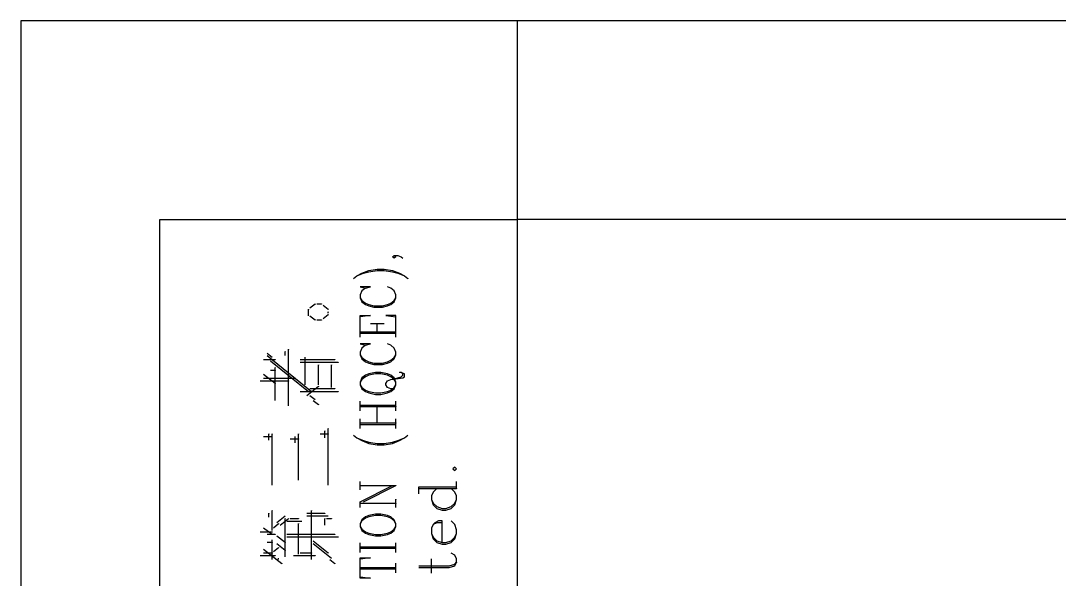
# Model space of a CAD drawing. Header units: inches. Extents: x 8 to 1207, y 9 to 860.
# Drawn here: x 12.7 to 65, y 827.2 to 855.3 of the extents above; entities that cross this region are included whole.
import ezdxf

# ---------------------------------------------------------------- set-up
doc = ezdxf.new("R2010")
doc.units = ezdxf.units.IN
doc.header["$MEASUREMENT"] = 0
doc.layers.add('L2008-A', color=1, linetype='Continuous')

msp = doc.modelspace()

# ---------------------------------------------------------------- linework, layer by layer
at = {"layer": 'L2008-A', "color": 7, "linetype": 'Continuous'}
for p, q in [((1201.713, 855.259), (12.713, 855.259)), ((12.713, 855.259), (12.713, 14.259)), ((37.713, 855.259), (37.713, 845.259)), ((19.713, 695.259), (19.713, 845.259)), ((19.713, 845.259), (37.713, 845.259)), ((1191.713, 845.259), (37.713, 845.259)), ((37.713, 845.259), (37.713, 24.259)), ((31.438, 843.377), (31.523, 843.449)), ((31.523, 843.311), (31.438, 843.377)), ((31.523, 843.449), (31.699, 843.449)), ((31.523, 843.449), (31.609, 843.377)), ((31.609, 843.377), (31.523, 843.311)), ((31.699, 843.449), (31.869, 843.377)), ((31.869, 843.377), (31.955, 843.311)), ((31.955, 843.311), (31.955, 843.306)), ((29.897, 842.557), (30.238, 842.695)), ((29.982, 842.557), (30.238, 842.623)), ((30.238, 842.695), (30.67, 842.761)), ((30.238, 842.623), (30.67, 842.695)), ((30.67, 842.761), (31.011, 842.761)), ((30.67, 842.695), (31.011, 842.695)), ((31.011, 842.761), (31.438, 842.695)), ((31.011, 842.695), (31.438, 842.623)), ((31.438, 842.695), (31.784, 842.557)), ((31.438, 842.623), (31.699, 842.557)), ((29.47, 842.282), (29.641, 842.42)), ((29.641, 842.42), (29.982, 842.557)), ((29.641, 842.42), (29.897, 842.557)), ((31.699, 842.557), (32.04, 842.42)), ((31.784, 842.557), (32.04, 842.42)), ((32.04, 842.42), (32.04, 842.415)), ((32.04, 842.42), (32.211, 842.282)), ((32.211, 842.282), (32.211, 842.277)), ((29.812, 841.87), (30.068, 841.803)), ((30.324, 841.87), (29.812, 841.87)), ((29.897, 841.666), (29.812, 841.457)), ((30.068, 841.803), (29.897, 841.666)), ((30.068, 841.803), (30.324, 841.87)), ((31.182, 841.87), (31.182, 841.865)), ((31.353, 841.803), (31.182, 841.87)), ((31.523, 841.666), (31.353, 841.803)), ((31.609, 841.457), (31.523, 841.666)), ((29.812, 841.457), (29.812, 841.32)), ((29.812, 841.32), (29.897, 841.187)), ((29.812, 841.32), (29.897, 841.116)), ((29.897, 841.187), (30.068, 841.049)), ((29.897, 841.116), (30.068, 840.978)), ((30.068, 841.049), (30.238, 840.978)), ((31.182, 840.978), (31.353, 841.049)), ((31.353, 841.049), (31.523, 841.187)), ((31.353, 840.978), (31.523, 841.116)), ((31.523, 841.187), (31.609, 841.32)), ((31.523, 841.116), (31.609, 841.32)), ((31.609, 841.32), (31.609, 841.457)), ((31.609, 841.32), (31.609, 841.315)), ((27.206, 840.411), (27.206, 840.738)), ((27.206, 840.738), (27.206, 840.724)), ((27.277, 840.809), (27.533, 841.008)), ((27.533, 841.008), (27.533, 840.994)), ((27.618, 841.008), (27.859, 841.008)), ((27.859, 841.008), (27.859, 840.994)), ((27.945, 840.937), (28.201, 840.738)), ((28.201, 840.738), (28.201, 840.724)), ((28.201, 840.539), (28.201, 840.61)), ((28.201, 840.61), (28.201, 840.596)), ((30.068, 840.978), (30.238, 840.912)), ((30.238, 840.978), (30.494, 840.912)), ((30.238, 840.912), (30.494, 840.841)), ((30.494, 840.912), (30.926, 840.912)), ((30.494, 840.841), (30.926, 840.841)), ((30.926, 840.912), (31.182, 840.978)), ((30.926, 840.841), (31.182, 840.912)), ((31.182, 840.912), (31.353, 840.978)), ((27.277, 840.411), (27.533, 840.212)), ((27.533, 840.212), (27.533, 840.198)), ((27.618, 840.212), (27.859, 840.212)), ((27.859, 840.212), (27.859, 840.198)), ((27.945, 840.269), (28.201, 840.468)), ((28.201, 840.468), (28.201, 840.454)), ((30.324, 840.433), (29.812, 840.362)), ((29.812, 840.433), (30.324, 840.433)), ((29.812, 839.333), (29.812, 840.433)), ((29.812, 840.362), (29.812, 840.357)), ((30.324, 840.02), (31.011, 840.02)), ((30.67, 840.02), (30.67, 840.016)), ((30.67, 839.608), (30.67, 840.02)), ((31.011, 840.02), (31.011, 840.016)), ((31.096, 840.433), (31.609, 840.362)), ((31.609, 840.433), (31.096, 840.433)), ((31.609, 839.333), (31.609, 840.433)), ((31.609, 840.362), (31.609, 840.357)), ((29.812, 839.608), (31.609, 839.608)), ((29.812, 839.541), (31.609, 839.541)), ((31.609, 839.608), (31.609, 839.603)), ((31.609, 839.541), (31.609, 839.537)), ((29.812, 838.991), (30.068, 838.925)), ((30.324, 838.991), (29.812, 838.991)), ((30.068, 838.925), (30.324, 838.991)), ((31.182, 838.991), (31.182, 838.987)), ((31.353, 838.925), (31.182, 838.991)), ((25.117, 838.535), (25.372, 838.336)), ((26.026, 838.407), (26.026, 838.606)), ((26.026, 838.606), (26.026, 838.592)), ((26.197, 835.877), (26.197, 838.734)), ((26.197, 838.734), (26.197, 838.72)), ((29.897, 838.787), (29.812, 838.579)), ((29.812, 838.579), (29.812, 838.441)), ((29.812, 838.441), (29.897, 838.304)), ((29.812, 838.441), (29.897, 838.237)), ((30.068, 838.925), (29.897, 838.787)), ((31.523, 838.787), (31.353, 838.925)), ((31.609, 838.579), (31.523, 838.787)), ((31.523, 838.304), (31.609, 838.441)), ((31.523, 838.237), (31.609, 838.441)), ((31.609, 838.441), (31.609, 838.579)), ((31.609, 838.441), (31.609, 838.437)), ((24.946, 838.208), (25.529, 838.208)), ((25.117, 838.407), (27.362, 836.602)), ((25.287, 838.137), (27.206, 836.602)), ((25.372, 838.336), (25.372, 838.322)), ((25.529, 838.208), (25.529, 838.194)), ((26.779, 838.208), (28.527, 838.208)), ((26.779, 838.08), (28.698, 838.08)), ((27.035, 836.943), (27.035, 838.336)), ((27.035, 838.336), (27.035, 838.322)), ((27.703, 836.943), (27.703, 837.938)), ((27.703, 837.938), (27.703, 837.924)), ((28.371, 836.801), (28.371, 837.938)), ((28.371, 837.938), (28.371, 837.924)), ((28.527, 838.208), (28.527, 838.194)), ((28.698, 838.08), (28.698, 838.066)), ((29.897, 838.304), (30.068, 838.171)), ((29.897, 838.237), (30.068, 838.1)), ((30.068, 838.171), (30.238, 838.1)), ((30.068, 838.1), (30.238, 838.034)), ((30.238, 838.1), (30.494, 838.034)), ((30.238, 838.034), (30.494, 837.962)), ((30.494, 838.034), (30.926, 838.034)), ((30.494, 837.962), (30.926, 837.962)), ((30.926, 838.034), (31.182, 838.1)), ((30.926, 837.962), (31.182, 838.034)), ((31.182, 838.1), (31.353, 838.171)), ((31.182, 838.034), (31.353, 838.1)), ((31.353, 838.171), (31.523, 838.304)), ((31.353, 838.1), (31.523, 838.237)), ((24.946, 837.469), (25.529, 837.014)), ((25.287, 837.668), (25.529, 837.668)), ((25.529, 836.147), (25.529, 837.81)), ((25.529, 837.81), (25.529, 837.796)), ((25.529, 837.668), (25.529, 837.654)), ((30.068, 837.417), (29.897, 837.28)), ((30.238, 837.484), (30.068, 837.417)), ((30.238, 837.417), (30.068, 837.346)), ((30.584, 837.55), (30.238, 837.484)), ((30.584, 837.484), (30.238, 837.417)), ((30.84, 837.55), (30.584, 837.55)), ((30.84, 837.484), (30.584, 837.484)), ((31.182, 837.484), (30.84, 837.55)), ((31.182, 837.417), (30.84, 837.484)), ((31.353, 837.417), (31.182, 837.484)), ((31.353, 837.346), (31.182, 837.417)), ((31.523, 837.28), (31.353, 837.417)), ((31.784, 837.55), (31.784, 837.545)), ((31.869, 837.55), (31.784, 837.55)), ((31.869, 837.55), (31.869, 837.545)), ((31.955, 837.484), (31.869, 837.55)), ((32.04, 837.484), (31.869, 837.55)), ((31.869, 837.346), (31.955, 837.417)), ((31.955, 837.417), (31.955, 837.484)), ((32.04, 837.346), (32.04, 837.484)), ((24.776, 837.142), (26.197, 837.142)), ((24.946, 837.27), (26.538, 837.27)), ((25.529, 837.014), (25.529, 837)), ((26.197, 837.142), (26.197, 837.128)), ((26.538, 837.27), (26.538, 837.256)), ((27.12, 836.403), (27.703, 836.872)), ((27.703, 836.872), (27.703, 836.858)), ((29.897, 837.28), (29.812, 837.071)), ((29.897, 837.208), (29.812, 837.071)), ((29.812, 837.071), (29.812, 837.066)), ((29.812, 837.071), (29.812, 836.933)), ((29.812, 836.933), (29.897, 836.796)), ((29.812, 836.933), (29.897, 836.73)), ((30.068, 837.346), (29.897, 837.208)), ((31.096, 837.005), (31.182, 837.142)), ((31.096, 836.933), (31.096, 837.005)), ((31.182, 836.796), (31.096, 836.933)), ((31.182, 837.142), (31.353, 837.208)), ((31.523, 837.208), (31.353, 837.346)), ((31.353, 837.208), (31.699, 837.28)), ((31.353, 837.208), (31.955, 837.28)), ((31.609, 837.071), (31.523, 837.28)), ((31.609, 837.071), (31.523, 837.208)), ((31.523, 836.796), (31.609, 836.933)), ((31.523, 836.73), (31.609, 836.933)), ((31.609, 836.933), (31.609, 837.071)), ((31.609, 836.933), (31.609, 836.929)), ((31.699, 837.28), (31.869, 837.346)), ((31.955, 837.28), (32.04, 837.346)), ((26.779, 836.602), (28.698, 836.602)), ((27.206, 836.602), (27.206, 836.588)), ((27.277, 836.744), (28.527, 836.744)), ((27.277, 836.403), (27.533, 836.204)), ((27.362, 836.602), (27.362, 836.588)), ((28.527, 836.744), (28.527, 836.73)), ((28.698, 836.602), (28.698, 836.588)), ((29.897, 836.796), (30.068, 836.663)), ((29.897, 836.73), (30.068, 836.592)), ((30.068, 836.663), (30.238, 836.592)), ((30.068, 836.592), (30.238, 836.526)), ((30.238, 836.592), (30.584, 836.526)), ((30.238, 836.526), (30.584, 836.455)), ((30.584, 836.526), (30.84, 836.526)), ((30.584, 836.455), (30.84, 836.455)), ((30.84, 836.526), (31.182, 836.592)), ((30.84, 836.455), (31.182, 836.526)), ((31.353, 836.73), (31.182, 836.796)), ((31.182, 836.592), (31.353, 836.663)), ((31.182, 836.526), (31.353, 836.592)), ((31.353, 836.663), (31.523, 836.796)), ((31.438, 836.73), (31.353, 836.73)), ((31.353, 836.592), (31.523, 836.73)), ((27.447, 836.147), (27.703, 835.948)), ((27.533, 836.204), (27.533, 836.19)), ((27.703, 835.948), (27.703, 835.934)), ((29.812, 836.113), (29.812, 836.108)), ((29.812, 835.634), (29.812, 836.113)), ((29.812, 835.909), (31.609, 835.909)), ((29.812, 835.838), (31.609, 835.838)), ((30.67, 835.838), (30.67, 835.833)), ((30.67, 835.018), (30.67, 835.838)), ((31.609, 836.113), (31.609, 836.108)), ((31.609, 835.634), (31.609, 836.113)), ((31.609, 835.909), (31.609, 835.905)), ((31.609, 835.838), (31.609, 835.833)), ((29.812, 835.222), (29.812, 835.217)), ((29.812, 834.743), (29.812, 835.222)), ((29.812, 835.018), (31.609, 835.018)), ((29.812, 834.947), (31.609, 834.947)), ((31.609, 835.222), (31.609, 835.217)), ((31.609, 834.743), (31.609, 835.222)), ((31.609, 835.018), (31.609, 835.013)), ((31.609, 834.947), (31.609, 834.942)), ((24.946, 834.343), (25.372, 834.343)), ((25.202, 834.144), (25.202, 834.47)), ((25.202, 834.47), (25.202, 834.456)), ((25.372, 831.884), (25.372, 834.47)), ((25.372, 834.47), (25.372, 834.456)), ((25.372, 834.343), (25.372, 834.328)), ((26.538, 834.016), (26.538, 834.343)), ((26.538, 834.343), (26.538, 834.328)), ((26.694, 832.14), (26.694, 834.47)), ((26.694, 834.47), (26.694, 834.456)), ((27.788, 834.47), (28.201, 834.47)), ((28.03, 834.271), (28.03, 834.613)), ((28.03, 834.613), (28.03, 834.598)), ((28.201, 831.884), (28.201, 834.74)), ((28.201, 834.74), (28.201, 834.726)), ((28.201, 834.47), (28.201, 834.456)), ((29.47, 834.401), (29.641, 834.264)), ((29.641, 834.264), (29.982, 834.126)), ((29.641, 834.264), (29.897, 834.126)), ((31.699, 834.126), (32.04, 834.264)), ((31.784, 834.126), (32.04, 834.264)), ((32.04, 834.264), (32.211, 834.401)), ((32.04, 834.264), (32.04, 834.259)), ((32.211, 834.401), (32.211, 834.397)), ((26.282, 834.215), (26.694, 834.215)), ((26.694, 834.215), (26.694, 834.2)), ((29.897, 834.126), (30.238, 833.989)), ((29.982, 834.126), (30.238, 834.055)), ((30.238, 834.055), (30.67, 833.989)), ((30.238, 833.989), (30.67, 833.918)), ((30.67, 833.989), (31.011, 833.989)), ((30.67, 833.918), (31.011, 833.918)), ((31.011, 833.989), (31.438, 834.055)), ((31.011, 833.918), (31.438, 833.989)), ((31.438, 834.055), (31.699, 834.126)), ((31.438, 833.989), (31.784, 834.126)), ((34.572, 832.799), (34.477, 832.709)), ((34.477, 832.709), (34.477, 832.704)), ((34.477, 832.709), (34.572, 832.619)), ((34.662, 832.709), (34.572, 832.799)), ((34.572, 832.619), (34.662, 832.709)), ((29.812, 832.069), (29.812, 832.064)), ((29.812, 831.656), (29.812, 832.069)), ((29.812, 831.865), (31.609, 831.865)), ((29.812, 831.04), (31.438, 831.865)), ((29.982, 831.04), (31.609, 831.865)), ((31.438, 831.865), (31.438, 831.86)), ((31.609, 831.865), (31.609, 831.86)), ((31.609, 831.865), (31.609, 831.86)), ((32.761, 831.803), (32.761, 831.798)), ((32.761, 831.443), (32.761, 831.803)), ((32.761, 831.803), (34.662, 831.803)), ((32.761, 831.713), (34.662, 831.713)), ((33.666, 831.713), (33.486, 831.533)), ((34.387, 831.713), (34.387, 831.708)), ((34.572, 831.533), (34.387, 831.713)), ((34.662, 832.073), (34.662, 832.069)), ((34.662, 831.713), (34.662, 832.073)), ((34.662, 831.803), (34.662, 831.798)), ((34.662, 831.713), (34.662, 831.708)), ((31.609, 830.765), (31.609, 831.177)), ((31.609, 831.177), (31.609, 831.172)), ((33.486, 831.533), (33.396, 831.353)), ((33.396, 831.353), (33.396, 831.172)), ((33.396, 831.172), (33.486, 830.987)), ((33.396, 831.172), (33.486, 830.897)), ((34.662, 831.353), (34.572, 831.533)), ((34.572, 830.987), (34.662, 831.172)), ((34.572, 830.897), (34.662, 831.172)), ((34.662, 831.172), (34.662, 831.353)), ((34.662, 831.172), (34.662, 831.168)), ((25.372, 829.61), (25.372, 830.605)), ((25.372, 830.605), (25.372, 830.591)), ((27.362, 828.146), (27.362, 830.605)), ((27.362, 830.605), (27.362, 830.591)), ((29.812, 831.04), (29.812, 831.035)), ((29.812, 830.765), (29.812, 831.04)), ((29.812, 830.973), (31.609, 830.973)), ((31.609, 830.973), (31.609, 830.968)), ((33.486, 830.987), (33.666, 830.807)), ((33.486, 830.897), (33.666, 830.717)), ((33.666, 830.807), (33.937, 830.717)), ((33.666, 830.717), (33.937, 830.627)), ((33.937, 830.717), (34.117, 830.717)), ((33.937, 830.627), (34.117, 830.627)), ((34.117, 830.717), (34.387, 830.807)), ((34.117, 830.627), (34.387, 830.717)), ((34.387, 830.807), (34.572, 830.987)), ((34.387, 830.717), (34.572, 830.897)), ((25.202, 830.278), (25.202, 830.477)), ((25.202, 830.477), (25.202, 830.463)), ((25.614, 830.008), (26.026, 830.349)), ((25.785, 829.88), (26.197, 830.207)), ((26.026, 830.349), (26.026, 830.335)), ((26.026, 828.274), (26.026, 830.207)), ((26.026, 830.207), (26.026, 830.193)), ((26.111, 830.079), (26.865, 830.079)), ((26.197, 830.207), (26.197, 830.193)), ((26.282, 830.207), (26.694, 830.207)), ((26.694, 830.207), (26.694, 830.193)), ((26.865, 830.079), (26.865, 830.065)), ((27.12, 830.477), (28.03, 830.477)), ((27.12, 830.349), (28.201, 830.349)), ((28.03, 830.477), (28.03, 830.463)), ((28.03, 829.88), (28.03, 830.207)), ((28.03, 830.207), (28.03, 830.193)), ((28.115, 830.207), (28.371, 830.207)), ((28.201, 830.349), (28.201, 830.335)), ((28.371, 830.207), (28.371, 830.193)), ((29.897, 830.148), (29.812, 829.944)), ((29.897, 830.082), (29.812, 829.944)), ((30.068, 830.286), (29.897, 830.148)), ((30.068, 830.219), (29.897, 830.082)), ((30.238, 830.357), (30.068, 830.286)), ((30.238, 830.286), (30.068, 830.219)), ((30.584, 830.423), (30.238, 830.357)), ((30.584, 830.357), (30.238, 830.286)), ((30.84, 830.423), (30.584, 830.423)), ((30.84, 830.357), (30.584, 830.357)), ((31.182, 830.357), (30.84, 830.423)), ((31.182, 830.286), (30.84, 830.357)), ((31.353, 830.286), (31.182, 830.357)), ((31.353, 830.219), (31.182, 830.286)), ((31.523, 830.148), (31.353, 830.286)), ((31.523, 830.082), (31.353, 830.219)), ((31.609, 829.944), (31.523, 830.148)), ((31.609, 829.944), (31.523, 830.082)), ((33.757, 830.087), (33.576, 829.996)), ((33.937, 830.087), (33.757, 830.087)), ((33.937, 829.001), (33.937, 830.087)), ((34.387, 830.087), (34.387, 830.082)), ((34.572, 829.906), (34.387, 830.087)), ((24.776, 829.539), (25.372, 829.539)), ((24.946, 829.738), (25.372, 829.411)), ((25.372, 829.539), (25.372, 829.525)), ((25.443, 829.738), (25.699, 829.951)), ((25.699, 829.951), (25.699, 829.937)), ((26.694, 828.416), (26.694, 829.951)), ((26.694, 829.951), (26.694, 829.937)), ((29.812, 829.944), (29.812, 829.94)), ((29.812, 829.944), (29.812, 829.807)), ((29.812, 829.807), (29.897, 829.669)), ((29.812, 829.807), (29.897, 829.603)), ((29.897, 829.669), (30.068, 829.532)), ((29.897, 829.603), (30.068, 829.465)), ((30.068, 829.532), (30.238, 829.465)), ((31.182, 829.465), (31.353, 829.532)), ((31.353, 829.532), (31.523, 829.669)), ((31.353, 829.465), (31.523, 829.603)), ((31.523, 829.669), (31.609, 829.807)), ((31.523, 829.603), (31.609, 829.807)), ((31.609, 829.807), (31.609, 829.944)), ((31.609, 829.807), (31.609, 829.802)), ((33.486, 829.906), (33.396, 829.721)), ((33.396, 829.721), (33.396, 829.451)), ((33.666, 829.996), (33.486, 829.906)), ((33.576, 829.996), (33.486, 829.906)), ((33.486, 829.906), (33.486, 829.902)), ((33.937, 829.996), (33.666, 829.996)), ((34.662, 829.631), (34.572, 829.906)), ((34.662, 829.451), (34.662, 829.631)), ((25.117, 829.411), (25.529, 829.411)), ((25.117, 829.013), (25.372, 829.013)), ((25.372, 829.411), (25.372, 829.397)), ((25.372, 828.146), (25.372, 829.141)), ((25.372, 829.141), (25.372, 829.127)), ((25.372, 829.013), (25.372, 828.999)), ((25.529, 829.411), (25.529, 829.397)), ((25.614, 829.34), (26.026, 829.013)), ((26.026, 829.013), (26.026, 828.999)), ((26.111, 829.411), (28.527, 829.411)), ((26.111, 829.283), (28.698, 829.283)), ((27.447, 829.084), (28.201, 828.473)), ((28.527, 829.411), (28.527, 829.397)), ((28.698, 829.283), (28.698, 829.269)), ((30.068, 829.465), (30.238, 829.394)), ((30.238, 829.465), (30.584, 829.394)), ((30.238, 829.394), (30.584, 829.328)), ((30.584, 829.394), (30.84, 829.394)), ((30.584, 829.328), (30.84, 829.328)), ((30.84, 829.394), (31.182, 829.465)), ((30.84, 829.328), (31.182, 829.394)), ((31.182, 829.394), (31.353, 829.465)), ((33.396, 829.451), (33.486, 829.271)), ((33.396, 829.451), (33.486, 829.181)), ((33.486, 829.271), (33.666, 829.091)), ((33.486, 829.181), (33.666, 829.001)), ((33.666, 829.091), (33.937, 829.001)), ((33.666, 829.001), (33.937, 828.911)), ((33.937, 829.001), (34.117, 829.001)), ((34.117, 829.001), (34.387, 829.091)), ((34.117, 828.911), (34.387, 829.001)), ((34.387, 829.091), (34.572, 829.271)), ((34.387, 829.001), (34.572, 829.181)), ((34.572, 829.271), (34.662, 829.451)), ((34.572, 829.181), (34.662, 829.451)), ((34.662, 829.451), (34.662, 829.446)), ((24.946, 828.672), (25.87, 827.947)), ((25.443, 828.544), (25.699, 828.743)), ((25.614, 828.942), (26.026, 828.615)), ((25.699, 828.743), (25.699, 828.729)), ((26.026, 828.615), (26.026, 828.601)), ((27.447, 828.942), (28.371, 828.217)), ((29.812, 828.986), (29.812, 828.982)), ((29.812, 828.503), (29.812, 828.986)), ((29.812, 828.778), (31.609, 828.778)), ((29.812, 828.711), (31.609, 828.711)), ((31.609, 828.986), (31.609, 828.982)), ((31.609, 828.503), (31.609, 828.986)), ((31.609, 828.778), (31.609, 828.773)), ((31.609, 828.711), (31.609, 828.707)), ((33.937, 828.911), (34.117, 828.911)), ((24.776, 828.345), (25.529, 828.345)), ((24.946, 828.473), (25.372, 828.473)), ((25.372, 828.473), (25.372, 828.459)), ((25.529, 828.345), (25.529, 828.331)), ((25.699, 828.146), (25.699, 828.217)), ((25.699, 828.217), (25.699, 828.203)), ((26.452, 828.345), (27.533, 828.345)), ((26.779, 828.473), (27.362, 828.473)), ((27.362, 828.473), (27.362, 828.459)), ((27.533, 828.345), (27.533, 828.331)), ((28.201, 828.473), (28.201, 828.459)), ((28.286, 828.146), (28.527, 827.947)), ((28.371, 828.217), (28.371, 828.203)), ((30.324, 828.233), (29.812, 828.161)), ((29.812, 828.233), (30.324, 828.233)), ((29.812, 827.204), (29.812, 828.233)), ((29.812, 828.161), (29.812, 828.157)), ((31.609, 827.958), (31.609, 827.953)), ((31.609, 827.479), (31.609, 827.958)), ((33.396, 828.185), (33.396, 828.18)), ((33.396, 827.464), (33.396, 828.185)), ((34.387, 828.455), (34.387, 828.451)), ((34.572, 828.365), (34.387, 828.455)), ((34.662, 828.185), (34.572, 828.365)), ((34.572, 827.915), (34.662, 828.005)), ((34.572, 827.825), (34.662, 828.005)), ((34.662, 828.005), (34.662, 828.185)), ((34.662, 828.005), (34.662, 828)), ((25.87, 827.947), (25.87, 827.933)), ((28.527, 827.947), (28.527, 827.933)), ((29.812, 827.749), (31.609, 827.749)), ((29.812, 827.682), (31.609, 827.682)), ((31.609, 827.749), (31.609, 827.744)), ((31.609, 827.682), (31.609, 827.678)), ((32.761, 827.825), (34.297, 827.825)), ((32.761, 827.735), (34.297, 827.735)), ((34.297, 827.825), (34.572, 827.915)), ((34.297, 827.735), (34.572, 827.825)), ((29.812, 827.27), (30.324, 827.204)), ((30.324, 827.204), (29.812, 827.204))]:
    msp.add_line(p, q, dxfattribs=at)

doc.saveas('drawing.dxf')
